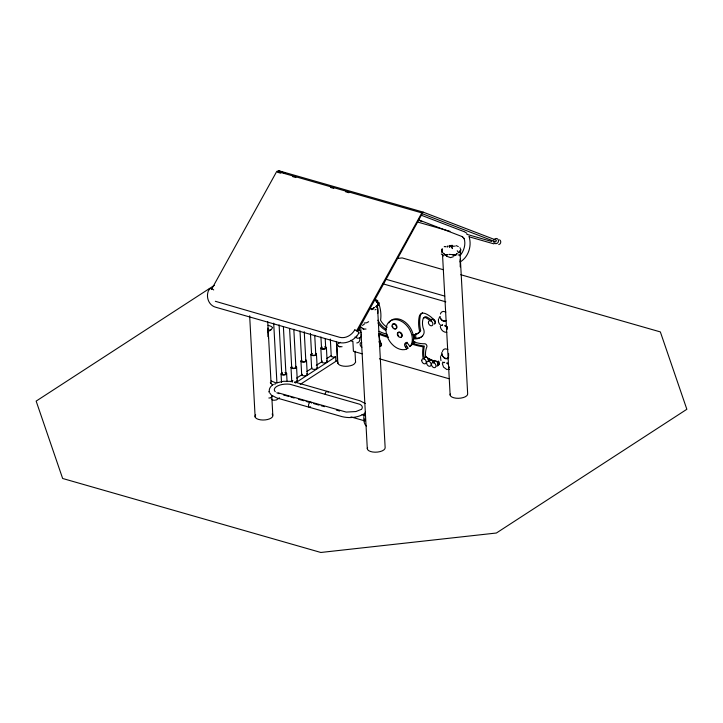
<?xml version="1.0" encoding="UTF-8"?>
<svg xmlns="http://www.w3.org/2000/svg" width="723" height="723" viewBox="0 0 723 723"><rect width="100%" height="100%" fill="white"/><g stroke="black" fill="none" stroke-linecap="round" stroke-linejoin="round"><path stroke-width="1.08" d="M448.603 356.213L448.576 353.375M442.042 325.251C443.877 323.732 440.623 326.642 440.506 324.808M444.067 362.693C446.453 361.373 441.337 364.067 442.91 361.952M445.44 326.236L445.115 325.242L444.88 325.901L447.058 327.112L447.157 329.426M447.465 363.678L447.139 362.684L446.823 363.253L448.387 364.247M446.263 320.425L445.26 321.464L441.753 320.289L439.891 317.207M358.753 330.194L357.713 330.682L359.295 329.869L359.322 328.911A5.938 4.193 57 0 0 359.042 327.492M445.16 254.731L445.133 255.436L447.555 254.632L445.657 255.21L446.588 255.011M455.861 254.812L455.842 255.517L451.866 254.568M460.28 261.464L460.162 260.904M438.436 319.204L438.49 321.988L439.584 324.338M440.461 356.647L440.949 360.641M441.753 353.475L441.88 352.264M331.73 356.629L331.333 355.589L326.642 358.635M336.385 341.446L337.379 360.262A3.199 1.428 -3.1 0 1 336.105 361.193L300.217 384.41M325.124 394.107L325.205 393.664A2.657 1.455 -74 0 1 326.715 391.477A2.657 1.455 -74 0 1 328.115 392.363M377.596 304.88L377.975 305.486L378.039 303.19L377.623 306.236L377.198 305.829M460.298 252.408L460.723 249.363L460.452 251.649M413.213 340.822L413.565 338.698L414.288 338.816A17.56 12.418 57 0 0 423.362 334.731A7.04 4.98 57 0 0 423.217 328.206L423.009 327.483A17.56 12.418 57 0 1 423.091 318.816L423.524 317.768A3.38 2.386 57 0 1 425.946 317.822A30.068 21.256 57 0 1 430.131 320.596M285.368 173.339L278.039 170.529L423.072 212.092L357.704 331.026M460.714 252.887L460.054 254.424M460.217 266.886L460.199 259.196M267.944 336.484L267.862 328.07M424.166 318.111L424.6 317.072A3.38 2.386 57 0 1 427.022 317.126A30.068 21.256 57 0 1 431.206 319.9M336.611 344.627L340.298 342.322M209.327 289.037C205.205 295.526 208.161 305.44 215.96 307.302L338.78 342.494C345.404 344.121 352.372 341.048 356.801 336.114M267.881 331.333L267.817 330.501M272.634 395.725L270.944 397.695M364.573 418.915L365.44 420.144M255.662 414.912L255.102 415.942A8.938 3.986 -3.1 0 0 265.296 419.9A8.938 3.986 -3.1 0 0 272.155 414.062M211.441 289.525L276.801 171.333L421.834 212.896L422.53 213.818L495.815 241.943L496.358 240.208L423.072 212.092M356.475 331.089L421.834 212.896M446.751 255.282L446.38 255.879L445.603 255.237L446.064 254.867M377.777 305.477L377.225 305.576L377.749 305.413M354.731 329.968C351.721 335.156 345.648 338.87 339.62 337.298L215.337 301.292M356.728 336.213L359.006 332.996M448.712 357.731L447.284 358.897L443.777 357.722C443.316 356.945 441.364 353.655 441.934 354.912M365.413 411.965C363.127 415.608 362.982 423.317 366.416 426.109M274.903 384.582L275.364 382.675L271.08 380.904M459.819 255.761C463.768 251.703 466.245 244.058 463.985 238.247L464.211 238.68L462.196 236.557L462.72 236.792L418.725 219.919M449.39 247.284L451.107 245.666L452.788 245.44M406.724 348.938L405.576 347.112A2.793 1.979 57 0 1 405.133 343.298A2.793 1.979 57 0 1 408.513 344.482L409.842 346.588L410.745 345.549A16.34 11.559 57 0 0 401.111 321.129A16.34 11.559 57 0 0 386.281 332.969A16.34 11.559 57 0 0 406.055 349.29L407.971 348.134L406.814 346.299A2.793 1.979 57 0 1 406.579 342.331M449.742 246.796L452.363 245.35M267.501 332.02L271.233 329.598L272.625 327.609L271.053 326.299L268.07 325.314M447.157 247.121L447.718 246.651M455.02 255.21L457.162 253.565L454.243 255.815M354.939 337.063L357.695 338.31L360.208 337.704A5.938 4.193 57 0 0 361.274 334.261M375.58 306.615L376.52 306.01M458.255 252.788L459.195 252.182M214.351 285.35L36.15 401.111L62.648 478.481L320.831 552.471L496.394 533.014L686.85 409.281L660.352 331.911L460.741 274.713M362.458 325.386L364.302 324.193M460.036 261.997C468.603 257.144 472.101 245.449 468.965 236.358M380 342.774A34.089 24.103 57 0 0 378.653 334.397L378.545 333.99A78.726 55.671 57 0 0 385.576 336.593L386.651 335.897L388.061 336.312M405.576 347.112L406.814 346.299M409.842 346.588L411.983 344.744A16.34 11.559 57 0 0 406.688 323.425A16.34 11.559 57 0 0 388.847 322.919M290.971 381.789L292.851 380.569M296.611 378.129L302.241 374.478M306.932 371.432L311.622 368.387M316.312 365.341L321.952 361.681M295.282 383.009L335.635 356.81L335.879 361.265M279.566 397.813L276.448 399.918L274.207 400.253A2.82 1.256 -3.1 0 1 272.318 399.801L271.83 399.168M444.202 246.796L444.799 246.426M453.411 256.692L450.61 257.632L446.507 256.222M271.233 329.598L269.2 330.14M273.384 384.437C270.854 385.901 268.631 388.748 269.363 391.839M363.741 414.008C357.279 417.831 349.227 418.355 342.015 416.638L276.773 397.939L271.369 395.156L269.778 392.987M368.658 321.69L366.633 322.81L364.202 323.018M441.843 251.55L442.078 251.649M406.453 342.81L407.32 342.331M449.444 245.567L450.402 245.477L451.595 246.814M376.059 309.408L374.948 309.851M407.302 348.486L407.971 348.134M360.94 409.525L355.843 411.568L346.19 412.074L278.265 392.851M459.909 251.758L460.65 251.658L460.271 251.053A9.453 6.679 57 0 0 459.837 250.447M459.9 251.749L460.479 251.631M498.743 244.609C500.967 244.202 501.554 240.922 499.593 239.783M366.019 329.046L363.461 329.019M342.087 346.724L339.53 346.697M276.15 383.027L283.407 381.301L291.27 381.355M335.635 356.81L333.628 357.09A2.82 1.256 -3.1 0 1 331.73 356.629M451.866 254.586L454.966 255.246M270.42 397.939L268.848 398.002M449.01 246.064L453.366 246.335M454.993 255.282L454.125 255.074M449.607 245.422L451.315 246.317L452.39 248.522M397.695 258.418L402.169 257.921L443.389 269.742M445.964 320.47L443.533 321.355L440.922 319.024M447.998 357.912L445.558 358.798L442.955 356.466M449.769 245.901L452.715 246.1M350.908 340.244L351.631 341.066A11.749 4.365 45.8 0 0 352.282 341.364L352.481 341.355M446.787 332.327C443.38 332.598 440.415 329.426 440.271 326.136M449.308 369.561L447.736 369.345M388.387 337.397L385.576 336.593M373.167 309.345L371.568 309.643L371.188 309.037M493.89 243.877L469.534 236.918M277.496 172.255L280.741 173.186M292.643 176.602L295.897 177.533M330.528 187.456L333.773 188.387M345.684 191.794L348.929 192.725M420.162 220.958L422.331 221.581M466.805 234.324L491.757 241.473M417.469 221.997L450.013 231.324M386.136 279.304L444.735 296.096M382.874 283.805L445.811 301.843M362.096 353.818L353.411 351.333L352.869 341.211M379.458 358.798L448.902 378.698M294.686 382.051L359.927 400.75L365.332 403.533M362.024 414.568L365.269 415.499M283.389 394.912L288.793 396.457M290.953 397.081L294.198 398.002M298.527 399.241L303.931 400.795M306.091 401.41L309.327 402.34M313.655 403.579L319.06 405.133M321.22 405.748L324.464 406.678M336.349 410.086L339.593 411.016M350.944 416.909L364.998 420.94M412.969 343.371L413.131 343.425A78.726 55.671 57 0 0 424.329 346.109L424.247 346.453A34.089 24.103 57 0 0 423.976 356.385A2.097 1.482 57 0 0 424.636 357.831M411.893 344.067L412.056 344.121A78.726 55.671 57 0 0 423.253 346.805L423.172 347.148A34.089 24.103 57 0 0 422.901 357.09A2.097 1.482 57 0 0 423.561 358.527L424.076 358.988M413.023 341.572L414.189 342.006A41.97 29.679 57 0 0 425.034 343.768A2.097 1.482 57 0 1 426.832 346.913A23.064 16.313 57 0 0 425.594 356.312A19.132 13.529 57 0 0 430.501 359.747M421.283 215.228L464.491 231.803M276.801 392.788L279.069 393.674M445.856 312.047L443.732 311.441A5.938 4.193 57 0 0 440.424 314.044M447.88 349.489L445.757 348.884A5.938 4.193 57 0 0 442.458 351.486M456.077 245.576L458.31 246.588M443.606 255.951L441.283 253.954M270.294 382.693L272.435 384.889M446.886 369.58L443.561 367.13L442.304 363.579M361.599 327.402L363.109 328.848M337.822 345.359L339.177 346.534M362.847 328.73L363.805 329.182M338.915 346.407L339.873 346.859M445.549 255.201L443.054 253.077L445.657 255.255M465.016 232.047L466.877 233.321M459.448 251.586L459.864 252.002A9.453 7.836 -45.5 0 0 459.376 251.613M359.295 329.869L359.548 330.14A5.938 4.193 57 0 1 360.994 332.842M459.9 247.772L460.434 248.432M377.225 301.608L377.758 302.259M452.182 247.926L452.462 248.613M311.369 402.657L311.559 403.127M379.738 333.692L379.62 333.294A78.726 55.671 57 0 0 386.651 335.897M359.729 338.021L359.855 338.644A5.938 4.193 57 0 1 356.773 342.946M446.986 326.651L447.058 327.112M449.308 368.061L449.191 366.859M460.108 254.27L467.654 393.655A8.803 3.922 -3.1 0 1 458.445 398.301A8.803 3.922 -3.1 0 1 450.248 394.017M447.022 326.923L447.085 328.007M442.521 254.541L450.14 395.047M377.542 307.248L385.151 447.754A8.938 3.986 -3.1 0 1 375.138 452.191A8.938 3.986 -3.1 0 1 367.582 447.555M360.66 326.082L367.293 448.603M354.966 351.188L355.508 361.301A8.938 3.986 -3.1 0 1 355.544 362.34L353.872 364.338A8.938 3.986 -3.1 0 1 343.416 366.136A8.938 3.986 -3.1 0 1 337.813 362.214M336.819 344.148L337.849 363.253M330.33 339.078L331.242 355.996M326.398 347.718L327.139 361.446M325.214 338.861L325.702 347.781M320.922 336.945L321.527 348.097M320.831 348.161L321.572 361.889M316.448 354.171L317.198 367.899M314.731 335.282L315.761 354.234M310.438 333.366L311.586 354.55M310.89 354.613L311.631 368.341M306.507 360.623L307.248 374.351M304.247 331.703L305.811 360.687M300.009 330.899L301.636 361.003M300.949 361.066L301.69 374.794M296.566 367.076L297.307 380.804M293.818 329.236L295.87 367.148M289.58 328.432L291.694 367.456M291.007 367.519L291.749 381.247M286.624 373.529L287.022 380.922M283.389 326.769L285.928 373.601M279.096 324.853L281.753 373.908M281.057 373.981L281.518 382.422M273.692 323.136L276.927 382.901M267.745 321.735L271.089 383.561M271.767 395.924L272.797 415.038M268.414 336.159L268.531 338.409M249.661 315.815L255.138 416.99M414.659 338.626L414.641 337.993L415.364 338.111A17.56 12.418 57 0 0 422.729 335.978M377.415 304.998A8.938 3.986 -3.1 0 1 377.135 306.046M436.665 361.518A19.132 13.529 57 0 0 437.659 361.536A2.097 1.482 57 0 1 439.132 363.868A2.097 1.482 57 0 1 437.686 365.187M434.631 361.238A19.132 13.529 57 0 1 431.532 360.235M434.83 323.154A2.097 1.482 57 0 0 434.505 320.461A20.85 14.749 57 0 0 425.314 313.556A7.266 5.133 57 0 0 419.295 316.376A34.234 24.211 57 0 0 419.638 331.441A13.159 9.3 57 0 1 412.598 334.74M439.186 364.509A2.097 1.482 57 0 1 438.762 364.491M422.548 312.779A7.266 5.133 57 0 0 420.37 315.68A34.234 24.211 57 0 0 420.714 330.736A13.159 9.3 57 0 1 415.589 334.044M377.551 307.6A17.56 12.418 57 0 1 377.74 313.502M377.885 320.199A7.04 4.98 57 0 0 378.174 320.777A17.56 12.418 57 0 0 386.552 329.516M385.476 330.221A17.56 12.418 57 0 1 378.03 323.009M387.203 327.239A13.159 9.3 57 0 1 380.578 320.244A34.234 24.211 57 0 0 379.277 304.907A7.266 5.133 57 0 0 374.794 299.214M387.356 334.315A41.97 29.679 57 0 1 379.087 331.297M494.089 239.774A2.639 2.377 -67.8 0 1 498.048 239.403A2.639 2.377 -67.8 0 1 496.746 243.524A2.639 2.377 -67.8 0 1 493.673 241.084M209.525 289.67A2.639 1.039 22.3 0 1 210.492 288.604A2.639 1.039 22.3 0 1 213.71 289.941M354.677 330.339A2.639 0.66 35.2 0 1 357.487 331.224A2.639 0.66 35.2 0 1 358.292 333.086M376.331 307.284A1.735 1.229 57 0 1 376.403 307.7M376.981 302.295A1.735 1.437 -45.5 0 1 377.252 302.557M376.077 301.536A11.821 9.806 -45.5 0 1 376.692 302.015M445.377 246.841A11.821 8.351 57 0 1 445.974 246.552M447.266 246.172A11.821 8.351 57 0 1 447.953 246.082M449.39 246.109A11.821 8.351 57 0 1 450.131 246.227M457.216 250.754A11.821 8.351 57 0 1 458.337 252.246M451.215 245.459A11.821 1.446 -89.6 0 1 451.324 245.278M458.725 254.848A1.735 1.229 57 0 1 458.12 255.065M454.279 246.127A11.821 9.806 -45.5 0 1 455.101 246.227M439.006 318.436A5.938 4.193 57 0 1 440.199 316.484M441.039 355.87A5.938 4.193 57 0 1 442.223 353.927M361.871 347.203A2.793 1.979 57 0 1 360.126 344.293A2.793 1.979 57 0 1 361.708 342.413M379.033 342.051A2.097 1.482 57 0 1 380.967 344.744M380.858 345.178A2.097 1.482 57 0 1 380.65 345.522M379.204 341.473A2.793 1.979 57 0 1 381.5 344.329A2.793 1.979 57 0 1 379.946 346.534M380.099 341.066A2.097 1.482 57 0 1 380.515 341.084M379.087 302.648A2.793 1.979 57 0 1 378.554 304.247M375.852 300.804A2.793 1.979 57 0 1 377.252 302.386M376.159 300.126A2.097 1.482 57 0 1 377.84 300.913M378.509 302.359A2.097 1.482 57 0 1 377.894 303.859M392.58 324.699A2.793 1.979 57 0 1 395.246 324.04A2.793 1.979 57 0 1 396.936 327.383A2.793 1.979 57 0 1 394.568 328.631M393.023 327.257A2.793 1.979 57 0 1 392.697 326.615M397.975 335.002A2.793 1.979 57 0 1 398.988 332.074A2.793 1.979 57 0 1 402.006 334.252A2.793 1.979 57 0 1 400.985 337.18A2.793 1.979 57 0 1 397.37 334.604A2.793 1.979 57 0 1 400.289 332.824A2.793 1.979 57 0 1 401.057 337.261M398.744 336.231A2.793 1.979 57 0 1 398.301 335.653M430.89 320.931A2.793 1.979 57 0 1 434.189 319.837A2.793 1.979 57 0 1 434.333 324.13M432.887 319.729A2.097 1.482 57 0 1 433.321 319.873M434.134 320.497A2.097 1.482 57 0 1 434.686 321.437M432.417 319.439A2.793 1.979 57 0 1 432.598 318.897M429.381 360.262A2.793 1.979 57 0 1 431.866 359.9A2.793 1.979 57 0 1 433.619 362.81M430.312 360.307A2.097 1.482 57 0 1 430.691 360.19M431.107 360.199A2.097 1.482 57 0 1 431.55 360.343M431.974 360.614A2.097 1.482 57 0 1 432.363 360.976M432.679 361.419A2.097 1.482 57 0 1 433.032 362.422M434.713 360.406A2.793 1.979 57 0 1 434.975 361.066M434.171 360.452A2.097 1.482 57 0 1 434.532 361.934M425.748 357.46A2.793 1.979 57 0 1 426.245 356.493M430.203 359.277A2.793 1.979 57 0 1 429.986 360.452M424.274 358.328A2.793 1.979 57 0 1 426.968 357.442A2.793 1.979 57 0 1 428.658 360.976M429.507 358.481A2.097 1.482 57 0 1 429.019 360.488M427.781 358.96A2.097 1.482 57 0 1 428.016 359.458M433.945 362.792A2.793 1.979 57 0 1 435.915 360.967A2.793 1.979 57 0 1 438.391 363.759A2.793 1.979 57 0 1 436.855 366.073M437.189 362.359A2.097 1.482 57 0 1 437.505 362.81M437.74 363.298A2.097 1.482 57 0 1 437.767 364.717M438.292 361.03A2.097 1.482 57 0 1 438.68 361.392M438.997 361.834A2.097 1.482 57 0 1 439.232 362.331M439.259 363.75A2.097 1.482 57 0 1 438.744 364.329M415.58 333.936A16.34 11.559 57 0 1 415.589 338.617M414.83 341.355A16.34 11.559 57 0 1 413.791 343.226M414.342 334.74A16.34 11.559 57 0 1 414.514 337.614M413.583 342.169A16.34 11.559 57 0 1 412.553 344.04M306.769 373.764A2.793 1.247 -3.1 0 1 304.699 375.806A2.793 1.247 -3.1 0 1 301.952 374.153M324.808 346.76A2.793 1.247 -3.1 0 1 325.892 348.558A2.793 1.247 -3.1 0 1 321.627 348.902A2.793 1.247 -3.1 0 1 322.024 346.986M326.651 360.858A2.793 1.247 -3.1 0 1 326.136 362.548A2.793 1.247 -3.1 0 1 322.377 362.63A2.793 1.247 -3.1 0 1 322.232 360.949M324.989 347.176A2.097 0.931 -3.1 0 1 325.196 348.486A2.097 0.931 -3.1 0 1 322.241 348.703A2.097 0.931 -3.1 0 1 322.033 347.392M305.458 360.244A2.097 0.931 -3.1 0 1 303.877 361.771A2.097 0.931 -3.1 0 1 301.843 360.515M305.531 359.819A2.793 1.247 -3.1 0 1 305.856 361.563A2.793 1.247 -3.1 0 1 301.925 361.88A2.793 1.247 -3.1 0 1 301.599 360.135M295.517 366.706A2.097 0.931 -3.1 0 1 293.927 368.224A2.097 0.931 -3.1 0 1 291.902 366.968M295.59 366.272A2.793 1.247 -3.1 0 1 295.915 368.016A2.793 1.247 -3.1 0 1 291.984 368.332A2.793 1.247 -3.1 0 1 291.658 366.588M296.819 380.217A2.793 1.247 -3.1 0 1 294.758 382.259M292.725 382.06A2.793 1.247 -3.1 0 1 292.002 380.605M285.034 372.571A2.793 1.247 -3.1 0 1 286.118 374.378A2.793 1.247 -3.1 0 1 281.862 374.713A2.793 1.247 -3.1 0 1 282.25 372.797M315.653 353.999A2.097 0.931 -3.1 0 1 313.276 355.327A2.097 0.931 -3.1 0 1 312.092 353.845M315.472 353.366A2.793 1.247 -3.1 0 1 315.635 355.192A2.793 1.247 -3.1 0 1 311.523 355.282A2.793 1.247 -3.1 0 1 312.083 353.439M317.045 367.591A2.793 1.247 -3.1 0 1 314.279 369.372A2.793 1.247 -3.1 0 1 311.893 367.7M285.214 372.987A2.097 0.931 -3.1 0 1 285.422 374.297A2.097 0.931 -3.1 0 1 282.467 374.523A2.097 0.931 -3.1 0 1 282.259 373.213M310.601 406.751A2.657 1.455 -74 0 1 308.522 405.097A2.657 1.455 -74 0 1 311.089 402.322M361.527 409.272A11.469 5.115 -3.1 0 0 359.819 404.274L289.941 384.247A11.469 5.115 -3.1 0 0 277.496 386.01A11.469 5.115 -3.1 0 0 275.255 391.712M268.974 392.137A2.657 1.455 -74 0 1 269.001 391.486M441.88 249.815L441.78 251.487L442.277 248.766L441.889 249.815M373.258 308.314L372.273 309.092L370.592 308.64L372.264 309.092L374.487 307.392L373.258 308.314M450.375 254.46L448.902 254.478L450.375 254.478M442.268 252.354L441.735 251.812L442.259 252.363M392.092 326.209A2.793 1.979 57 0 0 395.788 328.866A2.793 1.979 57 0 0 395.02 324.428A2.793 1.979 57 0 0 392.092 326.209M428.405 322.548A2.793 1.979 57 0 0 431.848 325.748A2.793 1.979 57 0 0 431.712 321.446A2.793 1.979 57 0 0 428.405 322.548M426.633 363.027A2.793 1.979 57 0 0 430.077 366.227A2.793 1.979 57 0 0 429.932 361.925A2.793 1.979 57 0 0 426.633 363.027M421.735 360.56A2.793 1.979 57 0 0 425.178 363.768A2.793 1.979 57 0 0 425.034 359.467A2.793 1.979 57 0 0 421.735 360.56M431.459 364.41A2.793 1.979 57 0 0 434.903 367.609A2.793 1.979 57 0 0 434.758 363.308A2.793 1.979 57 0 0 431.459 364.41"/></g></svg>
